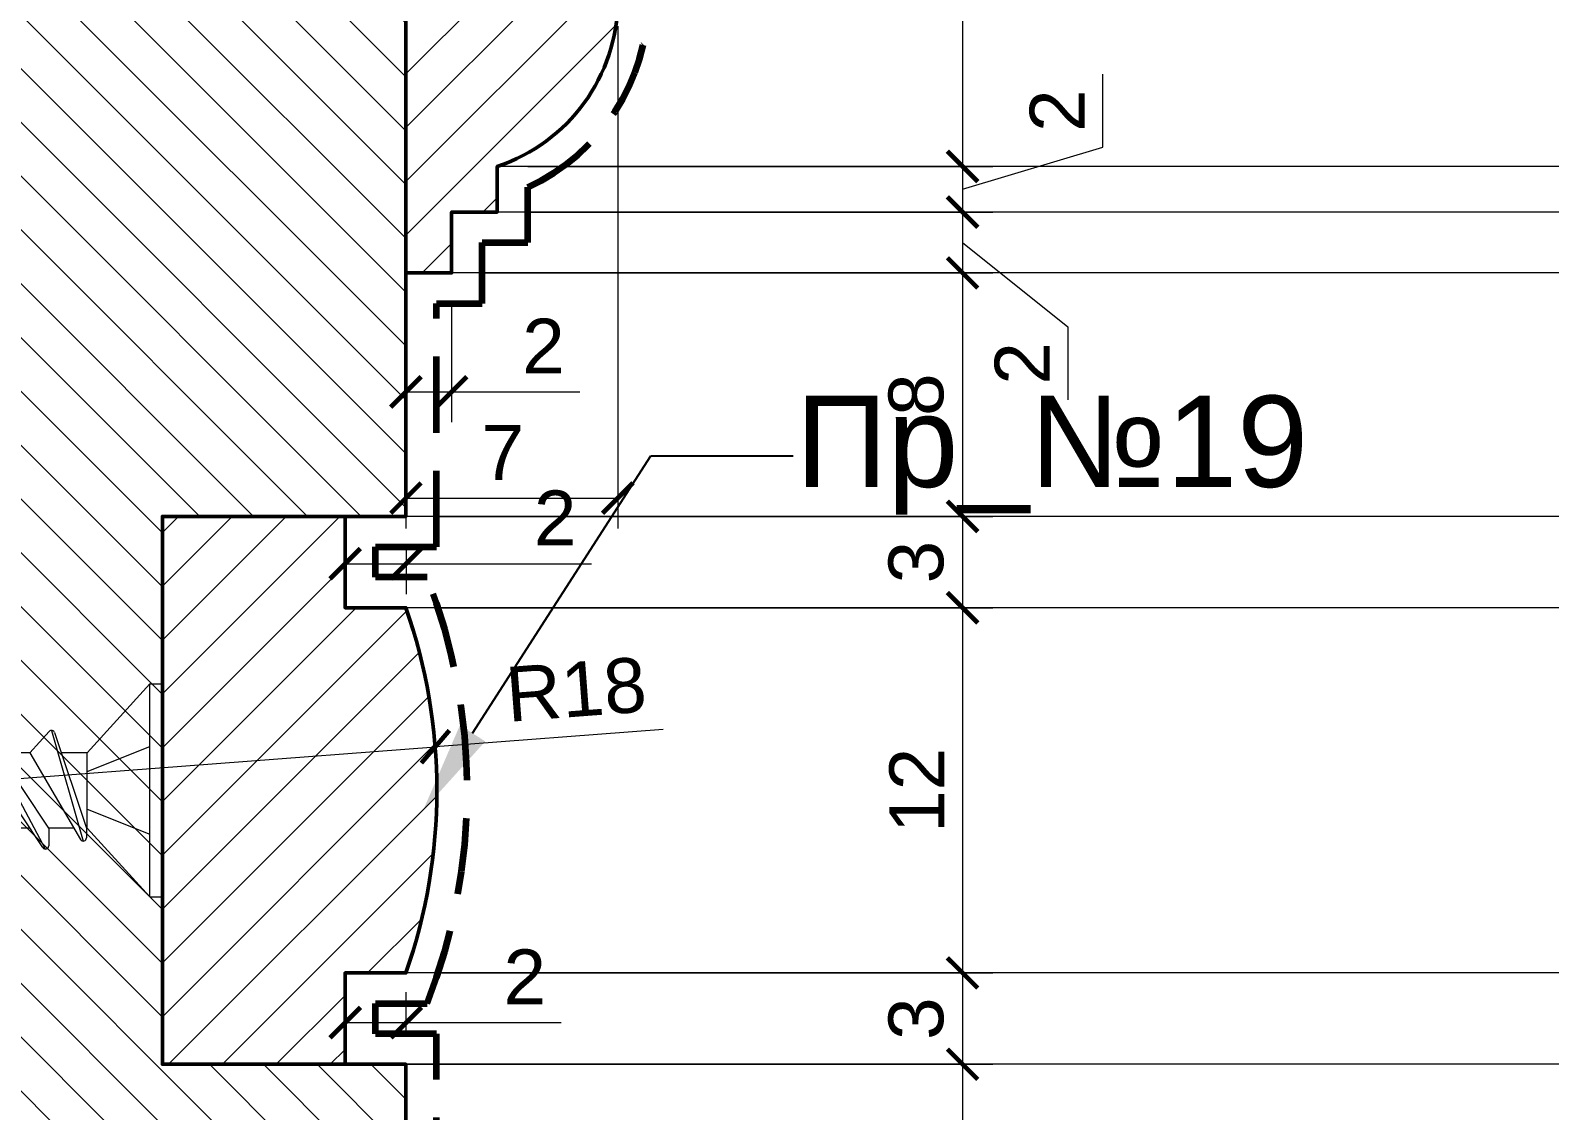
# Model space of a CAD drawing. Header units: inches. Extents: x -205 to 95, y 2419 to 2619.
# Drawn here: x -103.37 to -53.47, y 2533.4 to 2568.89 of the extents above; entities that cross this region are included whole.
import ezdxf
from ezdxf import colors
from ezdxf.entities.mleader import LeaderData, LeaderLine
from ezdxf.math import Vec2, Vec3

# ---------------------------------------------------------------- set-up
doc = ezdxf.new("R2010")
doc.units = ezdxf.units.IN
doc.header["$MEASUREMENT"] = 0
doc.linetypes.add('HIDDEN', pattern=[0.375, 0.25, -0.125])
doc.layers.add('Ferramenta', color=252, linetype='Continuous')
doc.layers.add('размеры в модели', color=7, linetype='Continuous')
doc.layers.add('Outside panel', color=7, linetype='Continuous', lineweight=18, true_color=0x7f5e57)
doc.layers.add('линия 50', color=1, linetype='Continuous', lineweight=140)
doc.styles.get("Standard").update_dxf_attribs({"font": 'arial.ttf'})
doc.dimstyles.new('M_1', dxfattribs={"dimtxt": 1.8, "dimasz": 1, "dimexe": 1, "dimexo": 1, "dimgap": 0.6, "dimtad": 1, "dimdec": 0, "dimdsep": 46, "dimtxsty": 'Standard', "dimblk": 'ARCHTICK', "dimcen": -5, "dimclrd": 7, "dimclre": 7, "dimclrt": 7, "dimadec": 0, "dimazin": 0, "dimtfac": 1, "dimtdec": 0, "dimtmove": 0, "dimatfit": 3, "dimfxl": 1, "dimtolj": 1, "dimtzin": 0, "dimlwd": 5, "dimlwe": 5, "dimarcsym": 0})
pattern_1 = [(45, (-311713.9072805495, 93956.5651536016), (-0.8838834764831844, 0.8838834764831844), [])]

# ---------------------------------------------------------------- blocks, each defined once
blk = doc.blocks.new('_ArchTick')
at = {"color": 0, "linetype": 'ByBlock', "const_width": 0.15}
blk.add_lwpolyline([(-0.5, -0.5), (0.5, 0.5)], dxfattribs=at)
blk = doc.blocks.new('*D33')
at = {"layer": 'Defpoints', "color": 0, "ltscale": 1000, "transparency": 16777216}
for p in [(-90.06618261553412, 2545.356417008435), (-108.2566185315448, 2543.973586333835)]:
    blk.add_point(p, dxfattribs=at)
at = {"layer": 'размеры в модели', "color": 7, "lineweight": 5, "ltscale": 1000, "transparency": 16777216}
for p in [(-82.58299918239175, 2545.925286036246), (-108.2566185315448, 2543.973586333835)]:
    blk.add_line(p, (-90.06618261553412, 2545.356417008435), dxfattribs=at)
at = {"layer": 'размеры в модели', "color": 7, "lineweight": 5, "ltscale": 1000, "transparency": 16777216, "rotation": 184.3472440716765}
blk.add_blockref('_ArchTick', (-90.06618261553412, 2545.356417008435), dxfattribs=at)
at = {"layer": 'размеры в модели', "color": 7, "ltscale": 1000, "transparency": 16777216, "insert": (-85.44261194286823, 2547.231313545794), "char_height": 1.8, "attachment_point": 5, "rotation": 4.347244071676499}
blk.add_mtext('\\A1;R18', dxfattribs=at)
blk = doc.blocks.new('*D32')
at = {"layer": 'Defpoints', "color": 0, "ltscale": 1000, "transparency": 16777216}
for p in [(-91.02444395033703, 2536.292556439955), (-93.02814491099738, 2534.973188896321), (-91.02444395033703, 2534.97349073187)]:
    blk.add_point(p, dxfattribs=at)
at = {"layer": 'размеры в модели', "color": 7, "lineweight": 5, "ltscale": 1000, "transparency": 16777216}
for p, q in [((-93.02814491099738, 2535.973188896321), (-93.02814491099738, 2537.292556439955)), ((-91.02444395033703, 2535.97349073187), (-91.02444395033703, 2537.292556439955)), ((-93.02814491099738, 2536.292556439955), (-91.02444395033703, 2536.292556439955)), ((-91.02444395033703, 2536.292556439955), (-85.93329148452855, 2536.292556439955))]:
    blk.add_line(p, q, dxfattribs=at)
at = {"layer": 'размеры в модели', "color": 7, "lineweight": 5, "ltscale": 1000, "transparency": 16777216, "rotation": 180}
blk.add_blockref('_ArchTick', (-93.02814491099738, 2536.292556439955), dxfattribs=at)
at = {"layer": 'размеры в модели', "color": 7, "lineweight": 5, "ltscale": 1000, "transparency": 16777216}
blk.add_blockref('_ArchTick', (-91.02444395033703, 2536.292556439955), dxfattribs=at)
at = {"layer": 'размеры в модели', "color": 7, "ltscale": 1000, "transparency": 16777216, "insert": (-87.12940335355992, 2537.796239932451), "char_height": 1.8, "attachment_point": 5}
blk.add_mtext('\\A1;2', dxfattribs=at)
blk = doc.blocks.new('*D31')
at = {"layer": 'Defpoints', "color": 0, "ltscale": 1000, "transparency": 16777216}
for p in [(-93.02814489615443, 2552.973490731884), (-91.02698505455223, 2552.973490731899), (-91.02698505455223, 2551.370160169673)]:
    blk.add_point(p, dxfattribs=at)
at = {"layer": 'размеры в модели', "color": 7, "lineweight": 5, "ltscale": 1000, "transparency": 16777216}
for p, q in [((-93.02814489615443, 2551.973490731884), (-93.02814489615443, 2550.370160169673)), ((-91.02698505455223, 2551.973490731899), (-91.02698505455223, 2550.370160169673)), ((-93.02814489615443, 2551.370160169673), (-91.02698505455223, 2551.370160169673)), ((-91.02698505455223, 2551.370160169673), (-84.93466937412401, 2551.370160169673))]:
    blk.add_line(p, q, dxfattribs=at)
at = {"layer": 'размеры в модели', "color": 7, "lineweight": 5, "ltscale": 1000, "transparency": 16777216, "rotation": 180}
blk.add_blockref('_ArchTick', (-93.02814489615443, 2551.370160169673), dxfattribs=at)
at = {"layer": 'размеры в модели', "color": 7, "lineweight": 5, "ltscale": 1000, "transparency": 16777216}
blk.add_blockref('_ArchTick', (-91.02698505455223, 2551.370160169673), dxfattribs=at)
at = {"layer": 'размеры в модели', "color": 7, "ltscale": 1000, "transparency": 16777216, "insert": (-86.13078124315538, 2552.87384366217), "char_height": 1.8, "attachment_point": 5}
blk.add_mtext('\\A1;2', dxfattribs=at)
blk = doc.blocks.new('*D28')
at = {"layer": 'Defpoints', "color": 0, "ltscale": 1000, "transparency": 16777216}
for p in [(-91.03268451517974, 2560.938021614586), (-89.53268451517974, 2560.922821305538), (-89.53268451517974, 2557.01482374197)]:
    blk.add_point(p, dxfattribs=at)
at = {"layer": 'размеры в модели', "color": 7, "lineweight": 5, "ltscale": 1000, "transparency": 16777216}
for p, q in [((-91.03268451517974, 2559.938021614586), (-91.03268451517974, 2556.01482374197)), ((-89.53268451517974, 2559.922821305538), (-89.53268451517974, 2556.01482374197)), ((-91.03268451517974, 2557.01482374197), (-89.53268451517974, 2557.01482374197)), ((-89.53268451517974, 2557.01482374197), (-85.31876442696327, 2557.01482374197))]:
    blk.add_line(p, q, dxfattribs=at)
at = {"layer": 'размеры в модели', "color": 7, "lineweight": 5, "ltscale": 1000, "transparency": 16777216, "rotation": 180}
blk.add_blockref('_ArchTick', (-91.03268451517974, 2557.01482374197), dxfattribs=at)
at = {"layer": 'размеры в модели', "color": 7, "lineweight": 5, "ltscale": 1000, "transparency": 16777216}
blk.add_blockref('_ArchTick', (-89.53268451517974, 2557.01482374197), dxfattribs=at)
at = {"layer": 'размеры в модели', "color": 7, "ltscale": 1000, "transparency": 16777216, "insert": (-86.51487629599464, 2558.518507234467), "char_height": 1.8, "attachment_point": 5}
blk.add_mtext('\\A1;2', dxfattribs=at)
blk = doc.blocks.new('*D27')
at = {"layer": 'Defpoints', "color": 0, "ltscale": 1000, "transparency": 16777216}
for p in [(-84.07763626700793, 2570.031579394424), (-91.03268451517974, 2560.794221290263), (-84.07763626700793, 2553.524237874625)]:
    blk.add_point(p, dxfattribs=at)
at = {"layer": 'размеры в модели', "color": 7, "lineweight": 5, "ltscale": 1000, "transparency": 16777216}
for p, q in [((-84.07763626700793, 2569.031579394424), (-84.07763626700793, 2552.524237874625)), ((-91.03268451517974, 2559.794221290263), (-91.03268451517974, 2552.524237874625)), ((-91.03268451517974, 2553.524237874625), (-84.07763626700793, 2553.524237874625))]:
    blk.add_line(p, q, dxfattribs=at)
at = {"layer": 'размеры в модели', "color": 7, "lineweight": 5, "ltscale": 1000, "transparency": 16777216, "rotation": 180}
blk.add_blockref('_ArchTick', (-91.03268451517974, 2553.524237874625), dxfattribs=at)
at = {"layer": 'размеры в модели', "color": 7, "lineweight": 5, "ltscale": 1000, "transparency": 16777216}
blk.add_blockref('_ArchTick', (-84.07763626700793, 2553.524237874625), dxfattribs=at)
at = {"layer": 'размеры в модели', "color": 7, "ltscale": 1000, "transparency": 16777216, "insert": (-87.85021428077775, 2555.024237874625), "char_height": 1.8, "attachment_point": 5}
blk.add_mtext('\\A1;7', dxfattribs=at)
blk = doc.blocks.new('*D14')
at = {"layer": 'Defpoints', "color": 0, "ltscale": 1000, "transparency": 16777216}
for p in [(-93.03268453095401, 2534.922799290805), (-91.0325940605911, 2525.922821305538), (-72.74917780119753, 2525.922821305538)]:
    blk.add_point(p, dxfattribs=at)
at = {"layer": 'размеры в модели', "color": 7, "lineweight": 5, "ltscale": 1000, "transparency": 16777216}
for p, q in [((-92.03268453095401, 2534.922799290805), (-71.74917780119752, 2534.922799290805)), ((-72.74917780119752, 2534.922799290805), (-72.74917780119753, 2525.922821305538)), ((-90.0325940605911, 2525.922821305538), (-71.74917780119753, 2525.922821305538))]:
    blk.add_line(p, q, dxfattribs=at)
for p, rotation in [((-72.74917780119752, 2534.922799290805), 90), ((-72.74917780119753, 2525.922821305538), 270)]:
    blk.add_blockref('_ArchTick', p, dxfattribs=dict(at, rotation=rotation))
at = {"layer": 'размеры в модели', "color": 7, "ltscale": 1000, "transparency": 16777216, "insert": (-74.26820917909697, 2530.422810298171), "char_height": 1.8, "attachment_point": 5, "rotation": 90}
blk.add_mtext('\\A1;9', dxfattribs=at)
blk = doc.blocks.new('*D13')
at = {"layer": 'Defpoints', "color": 0, "ltscale": 1000, "transparency": 16777216}
for p in [(-91.03315248312023, 2537.923067825242), (-93.03268453095401, 2534.922799290805), (-72.74917780131395, 2534.922799290805)]:
    blk.add_point(p, dxfattribs=at)
at = {"layer": 'размеры в модели', "color": 7, "lineweight": 5, "ltscale": 1000, "transparency": 16777216}
for p, q in [((-90.03315248312023, 2537.923067825242), (-71.74917780131395, 2537.923067825242)), ((-72.74917780131395, 2537.923067825242), (-72.74917780131395, 2534.922799290805)), ((-92.03268453095401, 2534.922799290805), (-71.74917780131395, 2534.922799290805))]:
    blk.add_line(p, q, dxfattribs=at)
for p, rotation in [((-72.74917780131395, 2537.923067825242), 90), ((-72.74917780131395, 2534.922799290805), 270)]:
    blk.add_blockref('_ArchTick', p, dxfattribs=dict(at, rotation=rotation))
at = {"layer": 'размеры в модели', "color": 7, "ltscale": 1000, "transparency": 16777216, "insert": (-74.2688230946295, 2536.422933558023), "char_height": 1.8, "attachment_point": 5, "rotation": 90}
blk.add_mtext('\\A1;3', dxfattribs=at)
blk = doc.blocks.new('*D12')
at = {"layer": 'Defpoints', "color": 0, "ltscale": 1000, "transparency": 16777216}
for p in [(-91.03268451517974, 2549.923067825242), (-91.03315248312023, 2537.923067825242), (-72.74917780143036, 2537.923067825242)]:
    blk.add_point(p, dxfattribs=at)
at = {"layer": 'размеры в модели', "color": 7, "lineweight": 5, "ltscale": 1000, "transparency": 16777216}
for p, q in [((-90.03268451517974, 2549.923067825242), (-71.74917780143036, 2549.923067825242)), ((-72.74917780143036, 2549.923067825242), (-72.74917780143036, 2537.923067825242)), ((-90.03315248312023, 2537.923067825242), (-71.74917780143036, 2537.923067825242))]:
    blk.add_line(p, q, dxfattribs=at)
for p, rotation in [((-72.74917780143036, 2549.923067825242), 90), ((-72.74917780143036, 2537.923067825242), 270)]:
    blk.add_blockref('_ArchTick', p, dxfattribs=dict(at, rotation=rotation))
at = {"layer": 'размеры в модели', "color": 7, "ltscale": 1000, "transparency": 16777216, "insert": (-74.25286129392737, 2543.923067825242), "char_height": 1.8, "attachment_point": 5, "rotation": 90}
blk.add_mtext('\\A1;12', dxfattribs=at)
blk = doc.blocks.new('*D11')
at = {"layer": 'Defpoints', "color": 0, "ltscale": 1000, "transparency": 16777216}
for p in [(-91.03268451517974, 2552.922821305568), (-91.03268451517974, 2549.923067825242), (-72.74917780154678, 2549.923067825242)]:
    blk.add_point(p, dxfattribs=at)
at = {"layer": 'размеры в модели', "color": 7, "lineweight": 5, "ltscale": 1000, "transparency": 16777216}
for p, q in [((-90.03268451517974, 2552.922821305568), (-71.74917780154678, 2552.922821305568)), ((-72.74917780154678, 2552.922821305568), (-72.74917780154678, 2549.923067825242)), ((-90.03268451517974, 2549.923067825242), (-71.74917780154678, 2549.923067825242))]:
    blk.add_line(p, q, dxfattribs=at)
for p, rotation in [((-72.74917780154678, 2552.922821305568), 90), ((-72.74917780154678, 2549.923067825242), 270)]:
    blk.add_blockref('_ArchTick', p, dxfattribs=dict(at, rotation=rotation))
at = {"layer": 'размеры в модели', "color": 7, "ltscale": 1000, "transparency": 16777216, "insert": (-74.26882309486233, 2551.422944565405), "char_height": 1.8, "attachment_point": 5, "rotation": 90}
blk.add_mtext('\\A1;3', dxfattribs=at)
blk = doc.blocks.new('*D10')
at = {"layer": 'Defpoints', "color": 0, "ltscale": 1000, "transparency": 16777216}
for p in [(-89.53268451517974, 2560.922821305538), (-91.03268451517974, 2552.922821305568), (-72.7491778016632, 2552.922821305568)]:
    blk.add_point(p, dxfattribs=at)
at = {"layer": 'размеры в модели', "color": 7, "lineweight": 5, "ltscale": 1000, "transparency": 16777216}
for p, q in [((-88.53268451517974, 2560.922821305538), (-71.7491778016632, 2560.922821305538)), ((-72.7491778016632, 2560.922821305538), (-72.7491778016632, 2552.922821305568)), ((-90.03268451517974, 2552.922821305568), (-71.7491778016632, 2552.922821305568))]:
    blk.add_line(p, q, dxfattribs=at)
for p, rotation in [((-72.7491778016632, 2560.922821305538), 90), ((-72.7491778016632, 2552.922821305568), 270)]:
    blk.add_blockref('_ArchTick', p, dxfattribs=dict(at, rotation=rotation))
at = {"layer": 'размеры в модели', "color": 7, "ltscale": 1000, "transparency": 16777216, "insert": (-74.26820917956265, 2556.922821305553), "char_height": 1.8, "attachment_point": 5, "rotation": 90}
blk.add_mtext('\\A1;8', dxfattribs=at)
blk = doc.blocks.new('*D9')
at = {"layer": 'Defpoints', "color": 0, "ltscale": 1000, "transparency": 16777216}
for p in [(-88.03268451517974, 2562.922821305538), (-89.53268451517974, 2560.922821305538), (-72.7491778016632, 2560.922821305538)]:
    blk.add_point(p, dxfattribs=at)
at = {"layer": 'размеры в модели', "color": 7, "lineweight": 5, "ltscale": 1000, "transparency": 16777216}
for p, q in [((-87.03268451517974, 2562.922821305538), (-71.7491778016632, 2562.922821305538)), ((-72.7491778016632, 2562.922821305538), (-72.7491778016632, 2560.922821305538)), ((-72.7491778016632, 2561.922821305538), (-69.28939323937074, 2559.146037409897)), ((-88.53268451517974, 2560.922821305538), (-71.7491778016632, 2560.922821305538)), ((-69.28939323937074, 2559.146037409897), (-69.28939323937074, 2556.753813671834))]:
    blk.add_line(p, q, dxfattribs=at)
for p, rotation in [((-72.7491778016632, 2562.922821305538), 90), ((-72.7491778016632, 2560.922821305538), 270)]:
    blk.add_blockref('_ArchTick', p, dxfattribs=dict(at, rotation=rotation))
at = {"layer": 'размеры в модели', "color": 7, "ltscale": 1000, "transparency": 16777216, "insert": (-70.79307673186774, 2557.949925540866), "char_height": 1.8, "attachment_point": 5, "rotation": 90}
blk.add_mtext('\\A1;2', dxfattribs=at)
blk = doc.blocks.new('*D8')
at = {"layer": 'Defpoints', "color": 0, "ltscale": 1000, "transparency": 16777216}
for p in [(-88.03268451517974, 2564.422821305538), (-88.03268451517974, 2562.922821305538), (-72.74917780189602, 2562.922821305538)]:
    blk.add_point(p, dxfattribs=at)
at = {"layer": 'размеры в модели', "color": 7, "lineweight": 5, "ltscale": 1000, "transparency": 16777216}
for p, q in [((-68.13812732440626, 2565.056136448785), (-68.13812732440626, 2567.448360186848)), ((-72.74917780189602, 2563.672821305538), (-68.13812732440626, 2565.056136448785)), ((-87.03268451517974, 2564.422821305538), (-71.74917780189602, 2564.422821305538)), ((-72.74917780189602, 2564.422821305538), (-72.74917780189602, 2562.922821305538)), ((-87.03268451517974, 2562.922821305538), (-71.74917780189602, 2562.922821305538))]:
    blk.add_line(p, q, dxfattribs=at)
for p, rotation in [((-72.74917780189602, 2564.422821305538), 90), ((-72.74917780189602, 2562.922821305538), 270)]:
    blk.add_blockref('_ArchTick', p, dxfattribs=dict(at, rotation=rotation))
at = {"layer": 'размеры в модели', "color": 7, "ltscale": 1000, "transparency": 16777216, "insert": (-69.64181081690326, 2566.252248317817), "char_height": 1.8, "attachment_point": 5, "rotation": 90}
blk.add_mtext('\\A1;2', dxfattribs=at)
blk = doc.blocks.new('*D7')
at = {"layer": 'Defpoints', "color": 0, "ltscale": 1000, "transparency": 16777216}
for p in [(-96.59077922494211, 2584.422821305538), (-88.03268451517974, 2564.422821305538), (-72.74917780201244, 2564.422821305538)]:
    blk.add_point(p, dxfattribs=at)
at = {"layer": 'размеры в модели', "color": 7, "lineweight": 5, "ltscale": 1000, "transparency": 16777216}
for p, q in [((-95.59077922494211, 2584.422821305538), (-71.74917780201244, 2584.422821305538)), ((-72.74917780201244, 2584.422821305538), (-72.74917780201244, 2564.422821305538)), ((-87.03268451517974, 2564.422821305538), (-71.74917780201244, 2564.422821305538))]:
    blk.add_line(p, q, dxfattribs=at)
for p, rotation in [((-72.74917780201244, 2584.422821305538), 90), ((-72.74917780201244, 2564.422821305538), 270)]:
    blk.add_blockref('_ArchTick', p, dxfattribs=dict(at, rotation=rotation))
at = {"layer": 'размеры в модели', "color": 7, "ltscale": 1000, "transparency": 16777216, "insert": (-74.26820917991189, 2574.422821305538), "char_height": 1.8, "attachment_point": 5, "rotation": 90}
blk.add_mtext('\\A1;20', dxfattribs=at)
blk = doc.blocks.new('vite mordente1')
at = {"color": 7, "linetype": 'ByBlock', "lineweight": 5, "ltscale": 0.2}
for p, q in [((-2.475000000034925, 1.23750000000291), (-0.4124999999767169, 3.5)), ((-0.4124999999767169, 3.5), (0, 3.5)), ((-0.4124999999767169, -3.5), (-0.4124999999767169, 3.5)), ((0, -3.5), (0, 3.5)), ((-27.45334005862242, 1.23750000000291), (-27.45334005862242, 1.825026262362371)), ((-25.28771505859913, -1.928151262371102), (-27.35021505859913, 1.928151262371102)), ((-25.18459005857585, -1.23750000000291), (-27.26440987200476, 1.882229720096802)), ((-25.80334005859913, 1.23750000000291), (-25.80334005859913, 1.825026262362371)), ((-23.63771505857585, -1.928151262371102), (-25.70021505857585, 1.928151262371102)), ((-23.53459005861077, -1.23750000000291), (-25.61440987198148, 1.882229720096802)), ((-24.15334005857585, 1.23750000000291), (-24.15334005857585, 1.825026262362371)), ((-21.98771505861077, -1.928151262371102), (-24.05021505861077, 1.928151262371102)), ((-21.88459005858749, -1.23750000000291), (-23.9644098720164, 1.882229720096802)), ((-22.50334005861077, 1.23750000000291), (-22.50334005861077, 1.825026262362371)), ((-22.40021505858749, 1.928151262371102), (-20.33771505858749, -1.928151262371102)), ((-20.23459005856421, -1.23750000000291), (-22.31440987199312, 1.882229720096802)), ((-20.85334005858749, 1.23750000000291), (-20.85334005858749, 1.825026262362371)), ((-20.75021505856421, 1.928151262371102), (-18.68771505856421, -1.928151262371102)), ((-18.58459005859913, -1.23750000000291), (-20.66440987196984, 1.882229720096802)), ((-19.20334005856421, 1.23750000000291), (-19.20334005856421, 1.825026262362371)), ((-19.10021505859913, 1.928151262371102), (-17.03771505854093, -1.928151262371102)), ((-16.93459005857585, -1.23750000000291), (-19.01440987194655, 1.882229720096802)), ((-17.55334005854093, 1.23750000000291), (-17.55334005854093, 1.825026262362371)), ((-17.45021505857585, 1.928151262371102), (-15.38771505857585, -1.928151262371102)), ((-15.28459005855257, -1.23750000000291), (-17.36440987198148, 1.882229720096802)), ((-15.90334005857585, 1.23750000000291), (-15.90334005857585, 1.825026262362371)), ((-13.73771505855257, -1.928151262371102), (-15.80021505855257, 1.928151262371102)), ((-13.63459005852928, -1.23750000000291), (-15.7144098719582, 1.882229720096802)), ((-14.25334005855257, 1.23750000000291), (-14.25334005855257, 1.825026262362371)), ((-12.08771505852928, -1.928151262371102), (-14.15021505852928, 1.928151262371102)), ((-11.98459005856421, -1.23750000000291), (-14.06440987193491, 1.882229720096802)), ((-12.60334005852928, 1.23750000000291), (-12.60334005852928, 1.825026262362371)), ((-12.50021505856421, 1.928151262371102), (-10.437715058506, -1.928151262371102)), ((-10.33459005854093, -1.23750000000291), (-12.41440987196984, 1.882229720096802)), ((-10.953340058506, 1.23750000000291), (-10.953340058506, 1.825026262362371)), ((-8.787715058540925, -1.928151262371102), (-10.85021505854093, 1.928151262371102)), ((-8.684590058517642, -1.23750000000291), (-10.76440987194655, 1.882229720096802)), ((-9.303340058540925, 1.23750000000291), (-9.303340058540925, 1.825026262362371)), ((-7.137715058517642, -1.928151262371102), (-9.200215058517642, 1.928151262371102)), ((-7.034590058552567, -1.23750000000291), (-9.114409871923272, 1.882229720096802)), ((-7.653340058517642, 1.23750000000291), (-7.653340058517642, 1.825026262362371)), ((-7.550215058552567, 1.928151262371102), (-5.487715058494359, -1.928151262371102)), ((-5.384590058529284, -1.23750000000291), (-7.464409871899989, 1.882229720096802)), ((-6.003340058494359, 1.23750000000291), (-6.003340058494359, 1.825026262362371)), ((-3.837715058529284, -1.928151262371102), (-5.900215058529284, 1.928151262371102)), ((-3.734590058506001, -1.23750000000291), (-5.814409871934913, 1.882229720096802)), ((-4.353340058529284, 1.23750000000291), (-3.715519198041875, 1.933304575068178)), ((-3.639500177348964, 1.96674547274597), (-2.600215058482718, -1.666316673377878)), ((-3.541667212208267, 1.896231461127172), (-2.497090058517642, -1.23750000000291)), ((-28.5838747145026, 0.7481449650804279), (-28.5838747145026, 1.241222983066109)), ((-26.93771505862242, -1.354290187635343), (-28.48074971453752, 1.344347983060288)), ((-26.83459005859913, -1.042105263157282), (-28.39494452794315, 1.29842644080054)), ((-25.3735202451935, -1.882229720096802), (-27.45334005862242, 1.23750000000291)), ((-26.72698136296822, 1.076086956527433), (-26.21584005857585, 1.23750000000291)), ((-25.80334005859913, 1.23750000000291), (-26.21584005857585, 1.23750000000291)), ((-23.72352024522843, -1.882229720096802), (-25.80334005859913, 1.23750000000291)), ((-24.15334005857585, 1.23750000000291), (-25.18459005857585, 1.23750000000291)), ((-22.07352024520515, -1.882229720096802), (-24.15334005857585, 1.23750000000291)), ((-22.50334005861077, 1.23750000000291), (-23.53459005861077, 1.23750000000291)), ((-20.42352024518186, -1.882229720096802), (-22.50334005861077, 1.23750000000291)), ((-20.85334005858749, 1.23750000000291), (-21.88459005858749, 1.23750000000291)), ((-18.77352024515858, -1.882229720096802), (-20.85334005858749, 1.23750000000291)), ((-19.20334005856421, 1.23750000000291), (-20.23459005856421, 1.23750000000291)), ((-17.1235202451935, -1.882229720096802), (-19.20334005856421, 1.23750000000291)), ((-17.55334005854093, 1.23750000000291), (-18.58459005854093, 1.23750000000291)), ((-15.47352024517022, -1.882229720096802), (-17.55334005854093, 1.23750000000291)), ((-15.90334005857585, 1.23750000000291), (-16.93459005857585, 1.23750000000291)), ((-13.82352024514694, -1.882229720096802), (-15.90334005857585, 1.23750000000291)), ((-14.25334005855257, 1.23750000000291), (-15.28459005855257, 1.23750000000291)), ((-12.17352024512365, -1.882229720096802), (-14.25334005855257, 1.23750000000291)), ((-12.60334005852928, 1.23750000000291), (-13.63459005852928, 1.23750000000291)), ((-10.52352024515858, -1.882229720096802), (-12.60334005852928, 1.23750000000291)), ((-10.953340058506, 1.23750000000291), (-11.98459005856421, 1.23750000000291)), ((-8.873520245135296, -1.882229720096802), (-10.953340058506, 1.23750000000291)), ((-9.303340058540925, 1.23750000000291), (-10.33459005854093, 1.23750000000291)), ((-7.223520245112013, -1.882229720096802), (-9.303340058540925, 1.23750000000291)), ((-7.653340058517642, 1.23750000000291), (-8.684590058517642, 1.23750000000291)), ((-5.573520245146938, -1.882229720096802), (-7.653340058517642, 1.23750000000291)), ((-6.003340058494359, 1.23750000000291), (-7.034590058552567, 1.23750000000291)), ((-3.923520245123655, -1.882229720096802), (-6.003340058494359, 1.23750000000291)), ((-4.353340058529284, 1.23750000000291), (-5.384590058529284, 1.23750000000291)), ((-4.353340058529284, 1.23750000000291), (-2.689292257651687, -1.615153372884379)), ((-2.475000000034925, 1.23750000000291), (-3.322090058529284, 1.23750000000291)), ((-2.475000000034925, 0.6187499999941792), (-0.4124999999767169, 1.443750000005821)), ((-2.475000000034925, -1.23750000000291), (-2.475000000034925, 1.23750000000291)), ((-29.82792917237384, 0.09833821142092347), (-28.42570462671574, 0.5396480311319465)), ((-27.01987384591484, -1.313492543529719), (-28.5838747145026, 0.7481449650804279)), ((-27.98241614556173, 0.6796338672866113), (-27.23812266730238, 0.9146739130374044)), ((-27.34898445004364, -0.8796649290306959), (-29.82792917237384, -0.09833821325446479)), ((-2.475000000034925, -0.6187499999941792), (-0.4124999999767169, -1.443750000005821)), ((-26.83459005859913, -1.042105263157282), (-26.83459005859913, -1.251165187626611)), ((-26.21584005857585, -1.23750000000291), (-26.83459005859913, -1.042105263157282)), ((-25.80334005859913, -1.23750000000291), (-26.21584005857585, -1.23750000000291)), ((-25.18459005857585, -1.23750000000291), (-25.18459005857585, -1.825026262362371)), ((-24.15334005857585, -1.23750000000291), (-25.18459005857585, -1.23750000000291)), ((-23.53459005861077, -1.23750000000291), (-23.53459005861077, -1.825026262362371)), ((-22.50334005861077, -1.23750000000291), (-23.53459005861077, -1.23750000000291)), ((-21.88459005858749, -1.23750000000291), (-21.88459005858749, -1.825026262362371)), ((-20.85334005858749, -1.23750000000291), (-21.88459005858749, -1.23750000000291)), ((-19.20334005856421, -1.23750000000291), (-20.23459005856421, -1.23750000000291)), ((-20.23459005856421, -1.23750000000291), (-20.23459005856421, -1.825026262362371)), ((-17.55334005854093, -1.23750000000291), (-18.58459005859913, -1.23750000000291)), ((-18.58459005859913, -1.23750000000291), (-18.58459005859913, -1.825026262362371)), ((-15.90334005857585, -1.23750000000291), (-16.93459005857585, -1.23750000000291)), ((-16.93459005857585, -1.23750000000291), (-16.93459005857585, -1.825026262362371)), ((-14.25334005855257, -1.23750000000291), (-15.28459005855257, -1.23750000000291)), ((-15.28459005855257, -1.23750000000291), (-15.28459005855257, -1.825026262362371)), ((-12.60334005852928, -1.23750000000291), (-13.63459005852928, -1.23750000000291)), ((-13.63459005852928, -1.23750000000291), (-13.63459005852928, -1.825026262362371)), ((-10.953340058506, -1.23750000000291), (-11.98459005856421, -1.23750000000291)), ((-11.98459005856421, -1.23750000000291), (-11.98459005856421, -1.825026262362371)), ((-9.303340058540925, -1.23750000000291), (-10.33459005854093, -1.23750000000291)), ((-10.33459005854093, -1.23750000000291), (-10.33459005854093, -1.825026262362371)), ((-7.653340058517642, -1.23750000000291), (-8.684590058517642, -1.23750000000291)), ((-8.684590058517642, -1.23750000000291), (-8.684590058517642, -1.825026262362371)), ((-6.003340058494359, -1.23750000000291), (-7.034590058552567, -1.23750000000291)), ((-7.034590058552567, -1.23750000000291), (-7.034590058552567, -1.825026262362371)), ((-4.353340058529284, -1.23750000000291), (-5.384590058529284, -1.23750000000291)), ((-5.384590058529284, -1.23750000000291), (-5.384590058529284, -1.825026262362371)), ((-3.734590058506001, -1.23750000000291), (-3.734590058506001, -1.825026262362371)), ((-2.909590058494359, -1.23750000000291), (-3.734590058506001, -1.23750000000291)), ((-2.497090058517642, -1.23750000000291), (-2.497090058517642, -1.563191673369147)), ((-2.475000000034925, -1.23750000000291), (-2.497090058517642, -1.23750000000291)), ((-2.475000000034925, -1.23750000000291), (-0.4124999999767169, -3.5)), ((-0.4124999999767169, -3.5), (0, -3.5))]:
    blk.add_line(p, q, dxfattribs=at)
for centre, start, end in [((-27.35021505859913, 1.825026262362371), 33.69006752644228, 180), ((-25.70021505857585, 1.825026262362371), 33.69006752644228, 180), ((-24.05021505861077, 1.825026262362371), 33.69006752644228, 180), ((-22.40021505858749, 1.825026262362371), 33.69006752644228, 180), ((-20.75021505856421, 1.825026262362371), 33.69006752644228, 180), ((-19.10021505859913, 1.825026262362371), 33.69006752644228, 180), ((-17.45021505857585, 1.825026262362371), 33.69006752644228, 180), ((-15.80021505855257, 1.825026262362371), 33.69006752644228, 180), ((-14.15021505852928, 1.825026262362371), 33.69006752644228, 180), ((-12.50021505856421, 1.825026262362371), 33.69006752644228, 180), ((-10.85021505854093, 1.825026262362371), 33.69006752644228, 180), ((-9.200215058517642, 1.825026262362371), 33.69006752644228, 180), ((-7.550215058552567, 1.825026262362371), 33.69006752644228, 180), ((-5.900215058529284, 1.825026262362371), 33.69006752644228, 180), ((-3.639500177348964, 1.863620472751791), 18.43494882160372, 137.4895529219992), ((-28.48074971453752, 1.241222983066109), 33.69006752644228, 180), ((-29.79687500005821, -9.167706593871117e-10), 107.5255683724675, 252.4744316275325), ((-26.93771505862242, -1.251165187626611), 217.1847064532789, 0), ((-25.28771505859913, -1.825026262362371), 213.6900675264422, 0), ((-23.63771505857585, -1.825026262362371), 213.6900675264422, 0), ((-21.98771505855257, -1.825026262362371), 213.6900675264422, 0), ((-20.33771505858749, -1.825026262362371), 213.6900675264422, 0), ((-18.68771505856421, -1.825026262362371), 213.6900675264422, 0), ((-17.03771505854093, -1.825026262362371), 213.6900675264422, 0), ((-15.38771505857585, -1.825026262362371), 213.6900675264422, 0), ((-13.73771505855257, -1.825026262362371), 213.6900675264422, 0), ((-12.08771505852928, -1.825026262362371), 213.6900675264422, 0), ((-10.437715058506, -1.825026262362371), 213.6900675264422, 0), ((-8.787715058540925, -1.825026262362371), 213.6900675264422, 0), ((-7.137715058517642, -1.825026262362371), 213.6900675264422, 0), ((-5.487715058494359, -1.825026262362371), 213.6900675264422, 0), ((-3.837715058529284, -1.825026262362371), 213.6900675264422, 0), ((-2.600215058482718, -1.563191673369147), 210.2564371644895, 0)]:
    blk.add_arc(centre, 0.1031250000003752, start, end, dxfattribs=at)

msp = doc.modelspace()

# ---------------------------------------------------------------- hatches: boundary and pattern name
at = {"layer": 'Outside panel', "ltscale": 1000}
h = msp.add_hatch(dxfattribs=at)
h.set_pattern_fill('ANSI31', color=5, scale=10, angle=90)
h.set_pattern_definition([(135, (-310178.0996575649, 94854.932339883), (-0.8838834764831844, -0.8838834764831844), [])])
h.paths.add_polyline_path([(-91.03268451517974, 2570.922821305538), (-91.03268451517974, 2552.922821305538), (-99.03157499479889, 2552.922833885684), (-99.03147436411413, 2534.92280872532), (-91.03258388449498, 2534.922796145175), (-91.03268451517974, 2445.922821305538), (-107.0326845151797, 2445.922821305538), (-107.0326845151797, 2595.922821305538), (-101.5326845151797, 2595.922821305538), (-101.5326845151797, 2570.922821305538)])
h = msp.add_hatch(dxfattribs=at)
h.set_pattern_fill('ANSI31', color=256, scale=10)
h.set_pattern_definition(pattern_1)
edge = h.paths.add_edge_path()
edge.add_line((-91.03268451517974, 2570.922821305538), (-91.03268451517974, 2560.922821305538))
edge.add_line((-91.03268451517974, 2560.922821305538), (-89.53268451517974, 2560.922821305538))
edge.add_line((-89.53268451517974, 2560.922821305538), (-89.53268451517974, 2562.922821305538))
edge.add_line((-89.53268451517974, 2562.922821305538), (-88.03268451517974, 2562.922821305538))
edge.add_line((-88.03268451517974, 2562.922821305538), (-88.03268451517974, 2564.422821305538))
edge.add_arc((-89.84990856244289, 2569.908889055157), 5.779207782331145, 288.3271143624833, 359.5393154426396)
edge.add_arc((-90.59278096224475, 2569.686938792066), 6.524253792140466, 1.541274033517576, 69.78648011826083)
edge.add_arc((-81.19700394239803, 2591.98499604954), 17.68196976516983, 226.3672538574148, 246.17859520386122, ccw=False)
edge.add_arc((-85.3205671829713, 2587.704023892081), 11.73814167087457, 196.2323582172888, 226.516272603809, ccw=False)
edge.add_line((-96.59077922494211, 2584.422821305538), (-99.53268451517974, 2584.422821305538))
edge.add_line((-99.53268451517974, 2584.422821305538), (-99.53268451517974, 2588.922821305538))
edge.add_line((-99.53268451517974, 2588.922821305538), (-101.5326845151797, 2588.922821305538))
edge.add_line((-101.5326845151797, 2588.922821305538), (-101.5326845151797, 2570.922821305538))
edge.add_line((-101.5326845151797, 2570.922821305538), (-91.03268451517974, 2570.922821305538))
h = msp.add_hatch(dxfattribs=at)
h.set_pattern_fill('ANSI31', color=256, scale=10)
h.set_pattern_definition(pattern_1)
edge = h.paths.add_edge_path()
edge.add_line((-99.03152467945651, 2552.922821305509), (-99.03152467945651, 2534.922821305509))
edge.add_line((-99.03152467945651, 2534.922821305509), (-93.0326845361345, 2534.922670387728))
edge.add_line((-93.0326845361345, 2534.922670387713), (-93.03256376193198, 2537.923067825242))
edge.add_line((-93.03256376193198, 2537.923067825256), (-91.03315248312023, 2537.923067825256))
edge.add_arc((-108.2611581575551, 2543.923067825154), 18.24292135373802, 340.7982984710509, 379.2017015295057)
edge.add_line((-91.03315248317844, 2549.923067825242), (-93.03256376193198, 2549.923067825256))
edge.add_line((-93.03256376193198, 2549.923067825256), (-93.03268452129154, 2552.922972223291))
edge.add_line((-93.03268452129154, 2552.922972223277), (-99.03152467951472, 2552.922821305495))

# ---------------------------------------------------------------- linework, layer by layer
at = {"color": 7, "lineweight": 15, "ltscale": 1000}
for p, q in [((6.808861803314045, 2564.422821305538), (-88.03268451517974, 2564.422821305538)), ((6.808861803314045, 2562.922821305538), (-88.03268451517974, 2562.922821305538)), ((5.308861803314045, 2560.922821305538), (-89.53268451517974, 2560.922821305538)), ((3.80884329810911, 2552.922821305568), (-93.03268451517974, 2552.922821305568)), ((3.808393835315343, 2549.923067825271), (-91.03315248317844, 2549.923067825271)), ((3.80839383537355, 2537.923067825271), (-91.03315248306203, 2537.923067825271)), ((3.808962433882385, 2534.922670387742), (-93.03268569301176, 2534.922670387742))]:
    msp.add_line(p, q, dxfattribs=at)
at = {"lineweight": 50}
msp.add_lwpolyline([(-91.03268451517974, 2570.922821305538), (-91.03268451517974, 2552.922821305538), (-99.03157499479889, 2552.922833885684), (-99.03147436411413, 2534.92280872532), (-91.03258388449498, 2534.922796145175), (-91.03268451517974, 2445.922821305538), (-107.0326845151797, 2445.922821305538), (-107.0326845151797, 2595.922821305538), (-101.5326845151797, 2595.922821305538), (-101.5326845151797, 2570.922821305538)], close=True, dxfattribs=at)
for points in [[(-91.03268451517974, 2570.922821305538), (-91.03268451517974, 2560.922821305538), (-89.53268451517974, 2560.922821305538), (-89.53268451517974, 2562.922821305538), (-88.03268451517974, 2562.922821305538), (-88.03268451517974, 2564.422821305538, 0.3211236016202763), (-84.07088758919448, 2569.862422053316, 0.3069009842393979), (-88.33852312598205, 2575.809373695948, -0.08665924357700669), (-93.39815216547171, 2579.187182298184, -0.1329129855473702), (-96.59077922494211, 2584.422821305538), (-99.53268451517974, 2584.422821305538), (-99.53268451517974, 2588.922821305538), (-101.5326845151797, 2588.922821305538), (-101.5326845151797, 2570.922821305538)], [(-99.03152467945651, 2552.922821305509), (-99.03152467945651, 2534.922821305509), (-93.0326845361345, 2534.922670387713), (-93.03256376193198, 2537.923067825256), (-91.03315248312023, 2537.923067825242, 0.1691526132156916), (-91.03315248317844, 2549.923067825242), (-93.03256376193198, 2549.923067825256), (-93.03268452129154, 2552.922972223277)]]:
    msp.add_lwpolyline(points, format="xyb", close=True, dxfattribs=at)
at = {"layer": 'линия 50', "color": 1, "linetype": 'HIDDEN', "ltscale": 10, "true_color": 0xff0909}
msp.add_lwpolyline([(-90.03259161825585, 2526.922821305538), (-90.03258291778215, 2535.922794913734), (-92.03256376193198, 2535.922797376587), (-92.03256376193198, 2536.923067825242), (-90.33659338666652, 2536.923067825242, 0.1883366546913181), (-90.33659338672473, 2550.923067825227), (-92.03257874592268, 2550.923067825242), (-92.0325937263045, 2551.92282287812), (-90.03268451517974, 2551.922819732797), (-90.03268451517974, 2559.922821305538), (-88.53268451517974, 2559.922821305538), (-88.53268451517974, 2561.922821305538), (-87.03268451517974, 2561.922821305538), (-87.03268451517974, 2563.742779518047, 0.2921007683690011), (-83.07080154284662, 2569.871927284307, 0.3063311407659555), (-87.96199133829973, 2576.736289193569, -0.08622737177095624), (-92.7090672929265, 2579.911864199915, -0.1506012822074288), (-95.81360303069991, 2585.422821305538), (-98.53268451517974, 2585.422821305538), (-98.53268451517974, 2589.922821305538), (-100.5326845151797, 2589.922821305538), (-100.5326845151797, 2596.922821305538)], format="xyb", dxfattribs=at)

# ---------------------------------------------------------------- block references
at = {"layer": 'Ferramenta'}
msp.add_blockref('vite mordente1', (-99.03152467945651, 2543.922821305509), dxfattribs=at)

# ---------------------------------------------------------------- dimensions: what is measured, and where the dimension line sits
at = {"layer": 'размеры в модели', "color": 5, "ltscale": 1000}
for base, p1, p2, picture, middle in [((-72.74917780201244, 2564.422821305538), (-96.59077922494211, 2584.422821305538), (-88.03268451517974, 2564.422821305538), '*D7', (-74.26820917991189, 2574.422821305538)), ((-72.74917780189602, 2562.922821305538), (-88.03268451517974, 2564.422821305538), (-88.03268451517974, 2562.922821305538), '*D8', (-69.64181081690326, 2565.656136448785)), ((-72.7491778016632, 2552.922821305568), (-89.53268451517974, 2560.922821305538), (-91.03268451517974, 2552.922821305568), '*D10', (-74.26820917956265, 2556.922821305553)), ((-72.74917780154678, 2549.923067825242), (-91.03268451517974, 2552.922821305568), (-91.03268451517974, 2549.923067825242), '*D11', (-74.26882309486233, 2551.422944565405)), ((-72.74917780143036, 2537.923067825242), (-91.03268451517974, 2549.923067825242), (-91.03315248312023, 2537.923067825242), '*D12', (-74.25286129392737, 2543.923067825242)), ((-72.74917780131395, 2534.922799290805), (-91.03315248312023, 2537.923067825242), (-93.03268453095401, 2534.922799290805), '*D13', (-74.2688230946295, 2536.422933558023)), ((-72.74917780119753, 2525.922821305538), (-93.03268453095401, 2534.922799290805), (-91.0325940605911, 2525.922821305538), '*D14', (-74.26820917909697, 2530.422810298171))]:
    dim = msp.add_linear_dim(base=base, p1=p1, p2=p2, angle=90, dimstyle='M_1', dxfattribs=at)
    dim.commit()
    dim.dimension.update_dxf_attribs({"geometry": picture, "text_midpoint": middle})
for base, p1, p2, picture, middle in [((-84.07763626700793, 2553.524237874625), (-91.03268451517974, 2560.794221290263), (-84.07763626700793, 2570.031579394424), '*D27', (-87.85021428077775, 2553.524237874625)), ((-89.53268451517974, 2557.01482374197), (-91.03268451517974, 2560.938021614586), (-89.53268451517974, 2560.922821305538), '*D28', (-86.51487629599464, 2557.01482374197)), ((-91.02698505455223, 2551.370160169673, 1.069047963922258e-09), (-93.02814489615443, 2552.973490731884, 1.069047963922258e-09), (-91.02698505455223, 2552.973490731899, 1.069047963922258e-09), '*D31', (-86.13078124315538, 2551.370160169673, 1.069047963922258e-09)), ((-91.02444395033703, 2536.292556439955, 1.069047963922258e-09), (-93.02814491099738, 2534.973188896321, 1.069047963922258e-09), (-91.02444395033703, 2534.97349073187, 1.069047963922258e-09), '*D32', (-87.12940335355992, 2536.292556439955, 1.069047963922258e-09))]:
    dim = msp.add_linear_dim(base=base, p1=p1, p2=p2, dimstyle='M_1', dxfattribs=at)
    dim.commit()
    dim.dimension.update_dxf_attribs({"geometry": picture, "text_midpoint": middle, "dimtype": 128})
dim = msp.add_linear_dim(base=(-72.7491778016632, 2560.922821305538), p1=(-88.03268451517974, 2562.922821305538), p2=(-89.53268451517974, 2560.922821305538), angle=90, dimstyle='M_1', dxfattribs=at)
dim.commit()
dim.dimension.update_dxf_attribs({"geometry": '*D9', "text_midpoint": (-69.28939323937115, 2558.546037409898), "dimtype": 128})
dim = msp.add_radius_dim(center=(-108.2566185315448, 2543.973586333835, 1.069047963922258e-09), mpoint=(-90.06618261553412, 2545.356417008435, 1.069047963922258e-09), dimstyle='M_1', dxfattribs=at)
dim.commit()
dim.dimension.update_dxf_attribs({"geometry": '*D33', "text_midpoint": (-85.44261194286823, 2547.231313545794, 1.069047963922258e-09)})

# ---------------------------------------------------------------- leaders
ml = msp.add_multileader_mtext('Standard', dxfattribs=at)
ml.set_content('\\A1;{\\C5;Пр_№19}', color=7)
ml.set_leader_properties(color=5)
ml.build(insert=Vec2(0, 0))
ml.multileader.update_dxf_attribs({"text_right_attachment_type": 6, "dogleg_length": 0.36, "arrow_head_size": 3})
ctx = ml.context
ctx.base_point, ctx.char_height, ctx.arrow_head_size, ctx.landing_gap_size, ctx.plane_origin = Vec3(-78.31646717286729, 2554.911099887197), 3, 3, 0.09, Vec3(-113.9048804994748, 2532.974253832791)
ctx.right_attachment = 6
notes = []
notes.append((ctx, [(1, (1, 1, 0), (-82.99255153694716, 2554.911099887197), (1, 0), 4.676084364079871, [(0, [(-90.4634746214218, 2543.273512587496)], 0, [])])]))
ctx.mtext.insert, ctx.mtext.flow_direction = Vec3(-78.22646717285565, 2556.889109980918), 5
for ctx, leaders in notes:
    for number, flags, end, landing, length, lines in leaders:
        leader = LeaderData()
        leader.index, (leader.has_last_leader_line, leader.has_dogleg_vector, leader.attachment_direction) = number, flags
        leader.last_leader_point, leader.dogleg_vector, leader.dogleg_length = Vec3(end), Vec3(landing), length
        for number, points, colour, breaks in lines:
            line = LeaderLine()
            line.index, line.vertices, line.color, line.breaks = number, Vec3.list(points), colors.encode_raw_color(colour), breaks
            leader.lines.append(line)
        ctx.leaders.append(leader)

doc.saveas('drawing.dxf')
